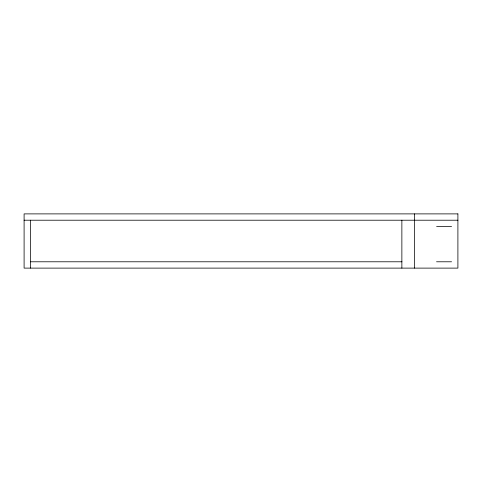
<?xml version="1.0" encoding="UTF-8"?>
<svg xmlns="http://www.w3.org/2000/svg" width="482" height="482" viewBox="0 0 482 482"><rect width="100%" height="100%" fill="white"/><g stroke="black" fill="none" stroke-linecap="round" stroke-linejoin="round"><path stroke-width="0.72" d="M24.1 220.214L457.9 220.214M436.614 226.54L451.574 226.54M30.426 261.786L401.94 261.786M436.535 261.786L451.574 261.786M414.52 213.888L414.52 268.113M401.868 220.214L401.868 268.113M30.426 220.214L30.426 268.113M457.9 213.888L24.1 213.888L24.1 268.113L457.9 268.113L457.9 213.888"/></g></svg>
